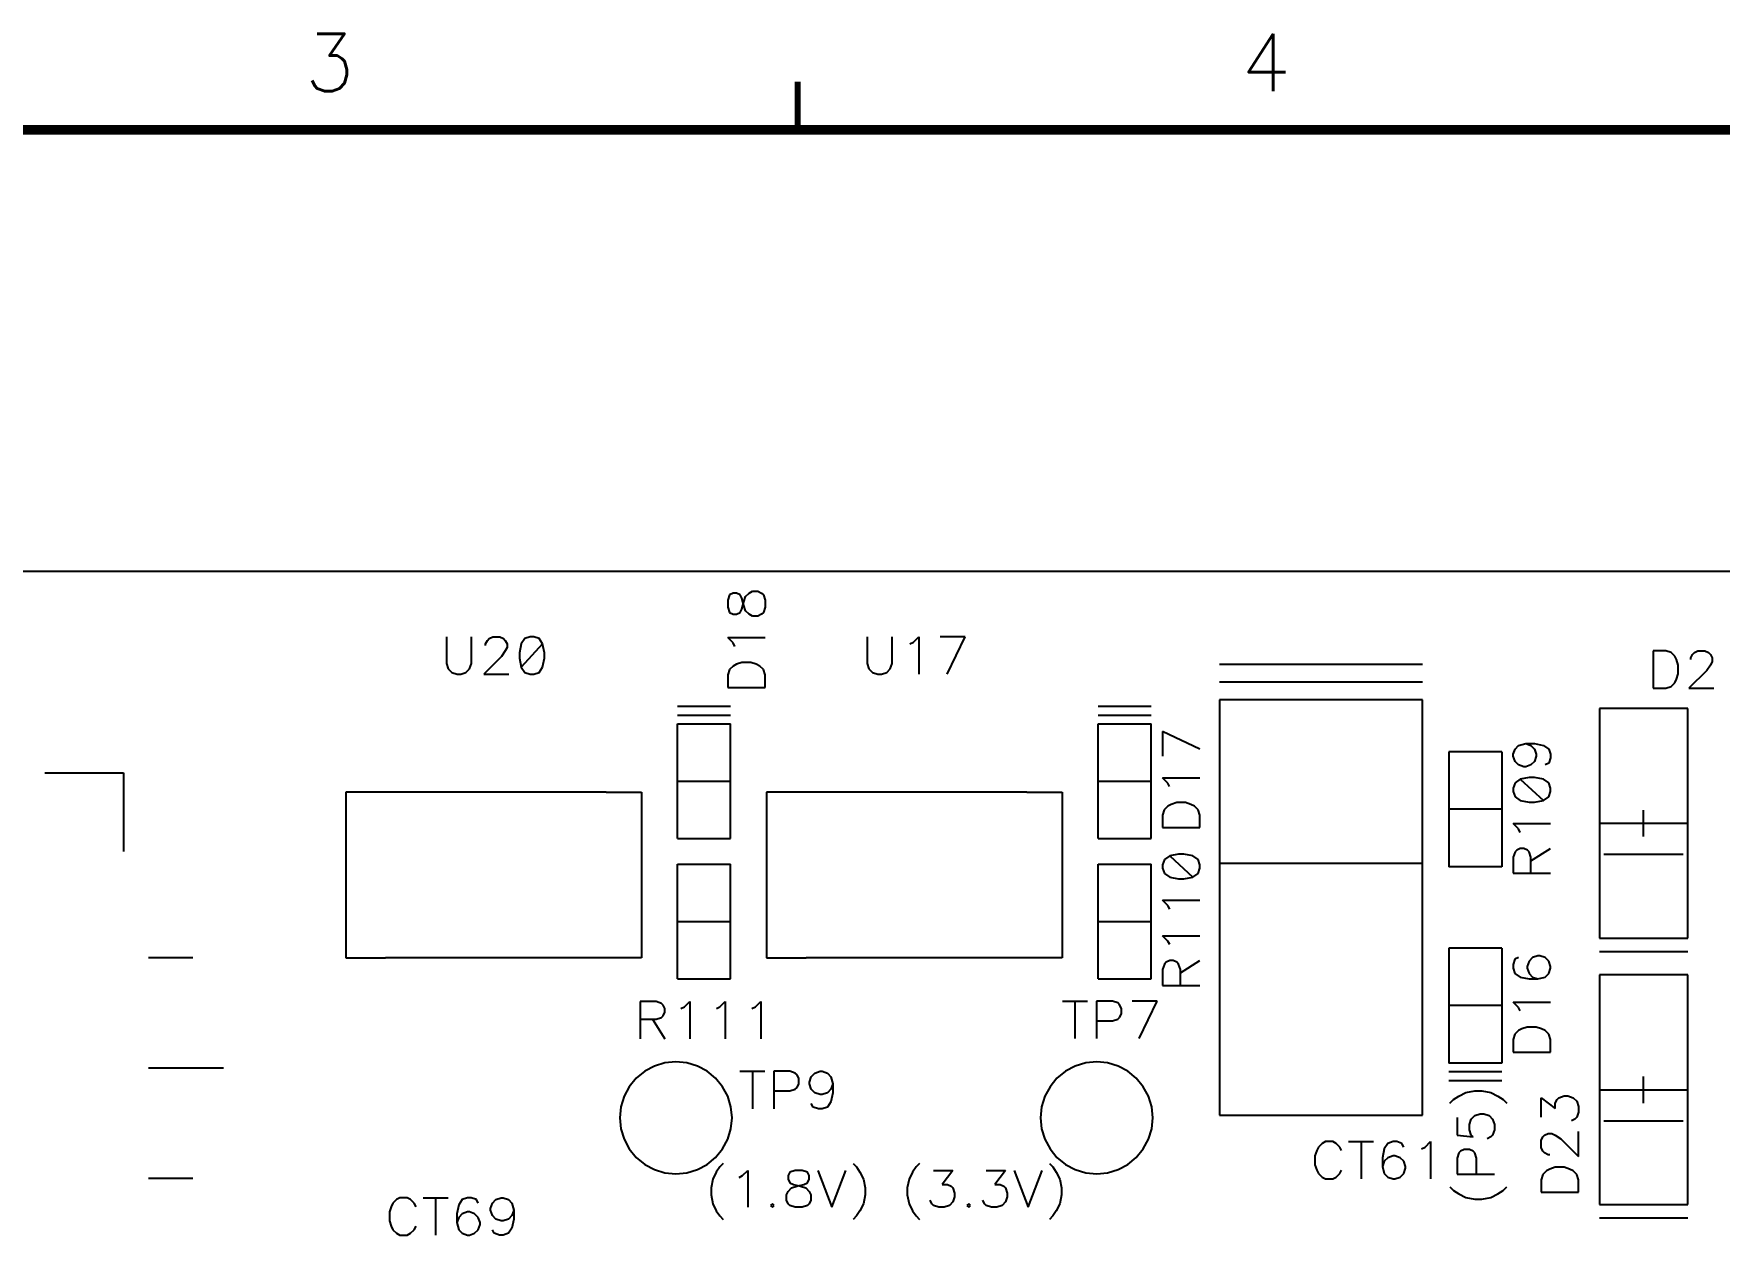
# Model space of a CAD drawing. Extents: x 295 to 953, y 10 to 290.
# Drawn here: x 598.4 to 686.2, y 227.2 to 290 of the extents above; entities that cross this region are included whole.
import ezdxf
from ezdxf.enums import TextEntityAlignment as Align

# ---------------------------------------------------------------- set-up
doc = ezdxf.new("R2010")
doc.units = 0
doc.header["$LTSCALE"] = 5
doc.header["$MEASUREMENT"] = 0
doc.layers.get('0').update_dxf_attribs({"linetype": 'CONTINUOUS', "lineweight": 25})
for name, color, linetype in [('DV-PEI-A6_TSK', 10, 'CONTINUOUS'), ('문자', 4, 'CONTINUOUS'), ('테두리', 3, 'CONTINUOUS')]:
    doc.layers.add(name, color=color, linetype=linetype)
doc.styles.get("Standard").update_dxf_attribs({"font": 'simplex.shx'})

# ---------------------------------------------------------------- blocks, each defined once
blk = doc.blocks.new('C')
at = {"layer": '테두리'}
for points, const_width in [([(161.25, 287.5), (161.25, 285)], 0.3), ([(15, 285), (15, 15), (405, 15), (405, 285), (15, 285)], 0.5)]:
    blk.add_lwpolyline(points, dxfattribs=dict(at, const_width=const_width))
at = {"layer": '문자'}
for s, p in [('3', (136.875, 288.5)), ('4', (185.625, 288.5))]:
    blk.add_text(s, height=3, dxfattribs=at).set_placement(p, align=Align.MIDDLE)

msp = doc.modelspace()

# ---------------------------------------------------------------- linework, layer by layer
at = {"layer": 'DV-PEI-A6_TSK', "color": 7}
for p, q in [((858.075, 262), (515.377, 262)), ((634.676, 260.784), (634.583, 260.504)), ((634.863, 260.872), (634.676, 260.784)), ((635.044, 260.872), (634.863, 260.872)), ((635.231, 260.784), (635.044, 260.872)), ((635.325, 260.598), (635.231, 260.784)), ((635.418, 260.411), (635.512, 260.691)), ((635.512, 260.691), (635.699, 260.872)), ((635.699, 260.872), (635.88, 260.966)), ((635.88, 260.966), (636.16, 260.966)), ((636.16, 260.966), (636.347, 260.872)), ((636.347, 260.872), (636.441, 260.784)), ((636.441, 260.784), (636.534, 260.504)), ((634.583, 260.504), (634.583, 260.13)), ((634.583, 260.13), (634.676, 259.856)), ((634.676, 259.856), (634.863, 259.762)), ((635.044, 259.762), (635.231, 259.856)), ((635.231, 259.856), (635.325, 260.037)), ((635.418, 260.224), (635.325, 260.598)), ((635.325, 260.037), (635.418, 260.411)), ((635.512, 259.949), (635.418, 260.224)), ((635.699, 259.762), (635.512, 259.949)), ((636.441, 259.856), (636.347, 259.762)), ((636.534, 260.13), (636.441, 259.856)), ((636.534, 260.504), (636.534, 260.13)), ((634.863, 259.762), (635.044, 259.762)), ((635.88, 259.669), (635.699, 259.762)), ((636.16, 259.669), (635.88, 259.669)), ((636.347, 259.762), (636.16, 259.669)), ((619.937, 258.594), (619.937, 257.203)), ((621.234, 257.203), (621.234, 258.594)), ((621.976, 258.22), (622.069, 258.407)), ((621.976, 258.132), (621.976, 258.22)), ((622.069, 258.407), (622.163, 258.5)), ((622.163, 258.5), (622.35, 258.594)), ((622.35, 258.594), (622.718, 258.594)), ((622.718, 258.594), (622.905, 258.5)), ((622.905, 258.5), (622.998, 258.407)), ((622.998, 258.407), (623.092, 258.22)), ((623.092, 258.22), (623.092, 258.039)), ((623.834, 258.22), (623.74, 257.758)), ((624.015, 258.5), (623.834, 258.22)), ((624.944, 258.22), (623.834, 257.016)), ((624.295, 258.594), (624.015, 258.5)), ((624.482, 258.594), (624.295, 258.594)), ((624.757, 258.5), (624.482, 258.594)), ((624.944, 258.22), (624.757, 258.5)), ((625.037, 257.758), (624.944, 258.22)), ((634.863, 258.278), (634.583, 258.553)), ((634.583, 258.553), (636.534, 258.553)), ((634.951, 258.091), (634.863, 258.278)), ((641.845, 258.594), (641.845, 257.203)), ((643.141, 257.203), (643.141, 258.594)), ((644.07, 258.22), (644.257, 258.313)), ((644.257, 258.313), (644.532, 258.594)), ((644.532, 258.594), (644.532, 256.643)), ((646.945, 258.594), (645.648, 258.594)), ((646.016, 256.643), (646.945, 258.594)), ((619.937, 257.203), (620.031, 256.923)), ((621.141, 256.923), (621.234, 257.203)), ((622.811, 257.571), (621.882, 256.643)), ((622.998, 257.852), (622.811, 257.571)), ((623.092, 258.039), (622.998, 257.852)), ((623.74, 257.758), (623.74, 257.478)), ((623.74, 257.478), (623.834, 257.016)), ((624.944, 257.016), (625.037, 257.478)), ((625.037, 257.478), (625.037, 257.758)), ((635.325, 257.256), (635.044, 257.162)), ((635.786, 257.256), (635.325, 257.256)), ((636.067, 257.162), (635.786, 257.256)), ((641.845, 257.203), (641.938, 256.923)), ((643.048, 256.923), (643.141, 257.203)), ((682.779, 257.863), (682.779, 255.912)), ((683.434, 257.863), (682.779, 257.863)), ((683.708, 257.77), (683.434, 257.863)), ((683.895, 257.583), (683.708, 257.77)), ((683.989, 257.402), (683.895, 257.583)), ((684.082, 257.122), (683.989, 257.402)), ((684.731, 257.495), (684.824, 257.677)), ((684.731, 257.402), (684.731, 257.495)), ((684.824, 257.677), (684.918, 257.77)), ((684.918, 257.77), (685.105, 257.863)), ((685.105, 257.863), (685.473, 257.863)), ((685.473, 257.863), (685.66, 257.77)), ((685.66, 257.77), (685.753, 257.677)), ((685.753, 257.677), (685.847, 257.495)), ((685.847, 257.309), (685.753, 257.122)), ((685.847, 257.495), (685.847, 257.309)), ((620.031, 256.923), (620.212, 256.736)), ((620.212, 256.736), (620.492, 256.643)), ((620.492, 256.643), (620.679, 256.643)), ((620.679, 256.643), (620.954, 256.736)), ((620.954, 256.736), (621.141, 256.923)), ((621.882, 256.643), (623.179, 256.643)), ((623.834, 257.016), (624.015, 256.736)), ((624.015, 256.736), (624.295, 256.643)), ((624.295, 256.643), (624.482, 256.643)), ((624.482, 256.643), (624.757, 256.736)), ((624.757, 256.736), (624.944, 257.016)), ((634.676, 256.882), (634.583, 256.607)), ((634.583, 256.607), (634.583, 255.953)), ((634.863, 257.069), (634.676, 256.882)), ((635.044, 257.162), (634.863, 257.069)), ((636.254, 257.069), (636.067, 257.162)), ((636.441, 256.882), (636.254, 257.069)), ((636.534, 256.607), (636.441, 256.882)), ((636.534, 255.953), (636.534, 256.607)), ((641.938, 256.923), (642.119, 256.736)), ((642.119, 256.736), (642.4, 256.643)), ((642.4, 256.643), (642.587, 256.643)), ((642.587, 256.643), (642.861, 256.736)), ((642.861, 256.736), (643.048, 256.923)), ((670.768, 257.145), (660.188, 257.145)), ((683.895, 256.193), (683.989, 256.38)), ((683.989, 256.38), (684.082, 256.66)), ((684.082, 256.66), (684.082, 257.122)), ((685.566, 256.841), (684.637, 255.912)), ((685.753, 257.122), (685.566, 256.841)), ((634.583, 255.953), (636.534, 255.953)), ((670.768, 256.222), (660.188, 256.222)), ((682.779, 255.912), (683.434, 255.912)), ((683.434, 255.912), (683.708, 256.006)), ((683.708, 256.006), (683.895, 256.193)), ((684.637, 255.912), (685.94, 255.912)), ((631.966, 254.978), (634.729, 254.978)), ((653.873, 254.978), (656.637, 254.978)), ((660.188, 255.305), (660.188, 233.683)), ((670.768, 255.305), (660.188, 255.305)), ((670.768, 233.683), (670.768, 255.305)), ((679.975, 254.855), (679.975, 242.896)), ((684.573, 254.855), (679.975, 254.855)), ((684.573, 242.896), (684.573, 254.855)), ((631.966, 254.516), (634.729, 254.516)), ((631.966, 248.078), (631.966, 254.055)), ((631.966, 254.055), (634.729, 254.055)), ((634.729, 248.078), (634.729, 254.055)), ((653.873, 254.516), (656.637, 254.516)), ((653.873, 248.078), (653.873, 254.055)), ((653.873, 254.055), (656.637, 254.055)), ((656.637, 248.078), (656.637, 254.055)), ((659.172, 252.734), (657.221, 253.663)), ((657.221, 253.663), (657.221, 252.366)), ((675.582, 252.746), (675.763, 252.933)), ((675.763, 252.933), (676.137, 253.026)), ((676.137, 253.026), (676.412, 252.933)), ((676.137, 253.026), (676.599, 253.026)), ((676.412, 252.933), (676.599, 252.746)), ((676.599, 253.026), (677.06, 252.933)), ((677.06, 252.933), (677.335, 252.746)), ((672.13, 252.594), (672.13, 246.618)), ((674.893, 252.594), (672.13, 252.594)), ((674.893, 252.594), (674.893, 246.618)), ((675.489, 252.471), (675.582, 252.746)), ((675.489, 252.378), (675.489, 252.471)), ((675.582, 252.103), (675.489, 252.378)), ((675.763, 251.916), (675.582, 252.103)), ((676.044, 251.823), (675.763, 251.916)), ((676.412, 251.916), (676.137, 251.823)), ((676.599, 252.103), (676.412, 251.916)), ((676.599, 252.746), (676.686, 252.471)), ((676.686, 252.378), (676.599, 252.103)), ((676.686, 252.471), (676.686, 252.378)), ((677.335, 252.01), (677.154, 251.916)), ((677.335, 252.746), (677.428, 252.471)), ((677.428, 252.284), (677.335, 252.01)), ((677.428, 252.471), (677.428, 252.284)), ((599.029, 251.507), (603.118, 251.507)), ((603.118, 251.507), (603.118, 247.418)), ((631.966, 251.069), (634.729, 251.069)), ((653.873, 251.069), (656.637, 251.069)), ((657.501, 250.976), (657.221, 251.25)), ((657.221, 251.25), (659.172, 251.25)), ((675.857, 251.174), (675.582, 250.993)), ((676.318, 251.268), (675.857, 251.174)), ((675.857, 251.174), (677.06, 250.07)), ((676.137, 251.823), (676.044, 251.823)), ((676.599, 251.268), (676.318, 251.268)), ((677.06, 251.174), (676.599, 251.268)), ((677.335, 250.993), (677.06, 251.174)), ((628.256, 250.497), (614.691, 250.497)), ((614.691, 250.497), (614.691, 241.874)), ((628.256, 250.497), (630.096, 250.497)), ((630.096, 250.497), (630.096, 241.874)), ((650.164, 250.497), (636.598, 250.497)), ((636.598, 250.497), (636.598, 241.874)), ((650.164, 250.497), (652.004, 250.497)), ((652.004, 250.497), (652.004, 241.874)), ((657.589, 250.789), (657.501, 250.976)), ((675.582, 250.993), (675.489, 250.713)), ((675.489, 250.713), (675.489, 250.532)), ((675.489, 250.532), (675.582, 250.251)), ((675.582, 250.251), (675.857, 250.07)), ((677.06, 250.07), (677.335, 250.251)), ((677.428, 250.713), (677.335, 250.993)), ((677.335, 250.251), (677.428, 250.532)), ((677.428, 250.532), (677.428, 250.713)), ((657.314, 249.58), (657.221, 249.305)), ((657.221, 249.305), (657.221, 248.651)), ((657.501, 249.766), (657.314, 249.58)), ((657.682, 249.86), (657.501, 249.766)), ((657.963, 249.953), (657.682, 249.86)), ((658.424, 249.953), (657.963, 249.953)), ((658.705, 249.86), (658.424, 249.953)), ((658.892, 249.766), (658.705, 249.86)), ((659.078, 249.58), (658.892, 249.766)), ((659.172, 249.305), (659.078, 249.58)), ((659.172, 248.651), (659.172, 249.305)), ((674.893, 249.609), (672.13, 249.609)), ((675.857, 250.07), (676.318, 249.977)), ((676.318, 249.977), (676.599, 249.977)), ((676.599, 249.977), (677.06, 250.07)), ((682.277, 248.183), (682.277, 249.568)), ((657.221, 248.651), (659.172, 248.651)), ((675.763, 248.586), (675.489, 248.867)), ((675.489, 248.867), (677.428, 248.867)), ((675.857, 248.405), (675.763, 248.586)), ((679.975, 248.879), (684.573, 248.879)), ((631.966, 248.078), (634.729, 248.078)), ((653.873, 248.078), (656.637, 248.078)), ((675.857, 247.57), (675.67, 247.482)), ((676.044, 247.57), (675.857, 247.57)), ((676.225, 247.482), (676.044, 247.57)), ((676.412, 246.927), (677.428, 247.57)), ((631.966, 240.776), (631.966, 246.752)), ((631.966, 246.752), (634.729, 246.752)), ((634.729, 240.776), (634.729, 246.752)), ((653.873, 240.776), (653.873, 246.752)), ((653.873, 246.752), (656.637, 246.752)), ((656.637, 240.776), (656.637, 246.752)), ((657.326, 246.997), (657.232, 246.723)), ((657.232, 246.723), (657.232, 246.536)), ((657.6, 247.184), (657.326, 246.997)), ((658.062, 247.278), (657.6, 247.184)), ((657.6, 247.184), (658.804, 246.074)), ((658.342, 247.278), (658.062, 247.278)), ((658.804, 247.184), (658.342, 247.278)), ((659.078, 246.997), (658.804, 247.184)), ((659.172, 246.723), (659.078, 246.997)), ((659.172, 246.536), (659.172, 246.723)), ((670.768, 246.793), (660.188, 246.793)), ((675.582, 247.389), (675.489, 247.108)), ((675.489, 247.108), (675.489, 246.279)), ((675.67, 247.482), (675.582, 247.389)), ((676.318, 247.389), (676.225, 247.482)), ((676.412, 247.108), (676.318, 247.389)), ((676.412, 246.279), (676.412, 247.108)), ((680.203, 247.266), (684.345, 247.266)), ((657.232, 246.536), (657.326, 246.261)), ((657.326, 246.261), (657.6, 246.074)), ((657.6, 246.074), (658.062, 245.981)), ((658.062, 245.981), (658.342, 245.981)), ((658.342, 245.981), (658.804, 246.074)), ((658.804, 246.074), (659.078, 246.261)), ((659.078, 246.261), (659.172, 246.536)), ((674.893, 246.618), (672.13, 246.618)), ((675.489, 246.279), (677.428, 246.279)), ((657.507, 244.596), (657.232, 244.871)), ((657.232, 244.871), (659.172, 244.871)), ((657.6, 244.409), (657.507, 244.596)), ((631.966, 243.767), (634.729, 243.767)), ((653.873, 243.767), (656.637, 243.767)), ((657.507, 242.744), (657.232, 243.025)), ((657.232, 243.025), (659.172, 243.025)), ((657.6, 242.563), (657.507, 242.744)), ((672.13, 242.371), (672.13, 236.394)), ((674.893, 242.371), (672.13, 242.371)), ((674.893, 242.371), (674.893, 236.394)), ((679.975, 242.896), (684.573, 242.896)), ((604.427, 241.891), (606.728, 241.891)), ((614.691, 241.874), (616.759, 241.874)), ((630.096, 241.874), (616.759, 241.874)), ((636.598, 241.874), (638.667, 241.874)), ((652.004, 241.874), (638.667, 241.874)), ((657.326, 241.547), (657.232, 241.266)), ((657.414, 241.64), (657.326, 241.547)), ((657.6, 241.728), (657.414, 241.64)), ((657.787, 241.728), (657.6, 241.728)), ((657.968, 241.64), (657.787, 241.728)), ((658.062, 241.547), (657.968, 241.64)), ((658.155, 241.266), (658.062, 241.547)), ((658.155, 241.085), (659.172, 241.728)), ((675.57, 241.798), (675.477, 241.518)), ((675.477, 241.518), (675.477, 241.331)), ((675.757, 241.886), (675.57, 241.798)), ((676.312, 241.705), (676.219, 241.424)), ((676.219, 241.424), (676.219, 241.331)), ((676.499, 241.886), (676.312, 241.705)), ((676.774, 241.979), (676.499, 241.886)), ((676.867, 241.979), (676.774, 241.979)), ((677.148, 241.886), (676.867, 241.979)), ((677.335, 241.705), (677.148, 241.886)), ((677.428, 241.424), (677.335, 241.705)), ((677.428, 241.331), (677.428, 241.424)), ((679.975, 242.207), (684.573, 242.207)), ((631.966, 240.776), (634.729, 240.776)), ((653.873, 240.776), (656.637, 240.776)), ((657.232, 241.266), (657.232, 240.437)), ((658.155, 240.437), (658.155, 241.266)), ((675.477, 241.331), (675.57, 241.05)), ((675.57, 241.05), (675.845, 240.869)), ((675.845, 240.869), (676.312, 240.776)), ((676.219, 241.331), (676.312, 241.05)), ((676.312, 241.05), (676.499, 240.869)), ((676.312, 240.776), (676.774, 240.776)), ((676.499, 240.869), (676.774, 240.776)), ((676.774, 240.776), (677.148, 240.869)), ((677.148, 240.869), (677.335, 241.05)), ((677.335, 241.05), (677.428, 241.331)), ((679.975, 240.98), (679.975, 229.022)), ((684.573, 240.98), (679.975, 240.98)), ((684.573, 229.022), (684.573, 240.98)), ((657.232, 240.437), (659.172, 240.437)), ((630.85, 239.596), (630.02, 239.596)), ((630.02, 239.596), (630.02, 237.656)), ((631.13, 239.502), (630.85, 239.596)), ((630.85, 238.673), (631.13, 238.766)), ((631.224, 239.414), (631.13, 239.502)), ((631.13, 238.766), (631.224, 238.859)), ((631.311, 239.228), (631.224, 239.414)), ((631.224, 238.859), (631.311, 239.041)), ((631.311, 239.041), (631.311, 239.228)), ((632.147, 239.228), (632.328, 239.321)), ((632.328, 239.321), (632.608, 239.596)), ((632.608, 239.596), (632.608, 237.656)), ((633.993, 239.228), (634.18, 239.321)), ((634.18, 239.321), (634.454, 239.596)), ((634.454, 239.596), (634.454, 237.656)), ((635.845, 239.228), (636.026, 239.321)), ((636.026, 239.321), (636.306, 239.596)), ((636.306, 239.596), (636.306, 237.656)), ((652.015, 239.613), (653.318, 239.613)), ((652.664, 239.613), (652.664, 237.662)), ((654.615, 239.613), (653.78, 239.613)), ((653.78, 239.613), (653.78, 237.662)), ((654.896, 239.52), (654.615, 239.613)), ((654.989, 239.426), (654.896, 239.52)), ((654.896, 238.684), (654.989, 238.772)), ((655.083, 239.239), (654.989, 239.426)), ((654.989, 238.772), (655.083, 238.959)), ((655.083, 238.959), (655.083, 239.239)), ((656.94, 239.613), (655.638, 239.613)), ((656.011, 237.662), (656.94, 239.613)), ((674.893, 239.385), (672.13, 239.385)), ((675.757, 239.292), (675.477, 239.566)), ((675.477, 239.566), (677.428, 239.566)), ((675.845, 239.105), (675.757, 239.292)), ((630.02, 238.673), (630.85, 238.673)), ((630.669, 238.673), (631.311, 237.656)), ((653.78, 238.591), (654.615, 238.591)), ((654.615, 238.591), (654.896, 238.684)), ((675.57, 237.896), (675.477, 237.621)), ((675.757, 238.082), (675.57, 237.896)), ((675.938, 238.176), (675.757, 238.082)), ((676.219, 238.269), (675.938, 238.176)), ((676.68, 238.269), (676.219, 238.269)), ((676.961, 238.176), (676.68, 238.269)), ((677.148, 238.082), (676.961, 238.176)), ((677.335, 237.896), (677.148, 238.082)), ((677.428, 237.621), (677.335, 237.896)), ((675.477, 237.621), (675.477, 236.967)), ((677.428, 236.967), (677.428, 237.621)), ((604.427, 236.143), (608.335, 236.143)), ((630.768, 236.236), (630.266, 235.968)), ((631.317, 236.406), (630.768, 236.236)), ((631.89, 236.464), (631.317, 236.406)), ((632.456, 236.406), (631.89, 236.464)), ((633.006, 236.236), (632.456, 236.406)), ((633.508, 235.968), (633.006, 236.236)), ((652.676, 236.236), (652.173, 235.968)), ((653.225, 236.406), (652.676, 236.236)), ((653.797, 236.464), (653.225, 236.406)), ((654.364, 236.406), (653.797, 236.464)), ((654.913, 236.236), (654.364, 236.406)), ((655.416, 235.968), (654.913, 236.236)), ((674.893, 236.394), (672.13, 236.394)), ((675.477, 236.967), (677.428, 236.967)), ((629.822, 235.605), (629.46, 235.161)), ((630.266, 235.968), (629.822, 235.605)), ((633.952, 235.605), (633.508, 235.968)), ((634.314, 235.161), (633.952, 235.605)), ((635.22, 235.962), (636.523, 235.962)), ((635.868, 235.962), (635.868, 234.011)), ((637.819, 235.962), (636.984, 235.962)), ((636.984, 235.962), (636.984, 234.011)), ((638.1, 235.868), (637.819, 235.962)), ((638.193, 235.775), (638.1, 235.868)), ((638.287, 235.588), (638.193, 235.775)), ((638.193, 235.121), (638.287, 235.308)), ((638.287, 235.308), (638.287, 235.588)), ((638.842, 235.401), (638.935, 235.681)), ((638.842, 235.308), (638.842, 235.401)), ((638.935, 235.033), (638.842, 235.308)), ((638.935, 235.681), (639.122, 235.868)), ((639.122, 235.868), (639.403, 235.962)), ((639.403, 235.962), (639.496, 235.962)), ((639.496, 235.962), (639.771, 235.868)), ((639.771, 235.868), (639.958, 235.681)), ((639.958, 235.681), (640.051, 235.308)), ((640.051, 235.308), (639.958, 235.033)), ((640.051, 235.308), (640.051, 234.846)), ((651.729, 235.605), (651.367, 235.161)), ((652.173, 235.968), (651.729, 235.605)), ((655.86, 235.605), (655.416, 235.968)), ((656.222, 235.161), (655.86, 235.605)), ((674.893, 235.933), (672.13, 235.933)), ((674.893, 235.471), (672.13, 235.471)), ((682.277, 234.309), (682.277, 235.693)), ((629.191, 234.659), (629.021, 234.11)), ((629.46, 235.161), (629.191, 234.659)), ((634.583, 234.659), (634.314, 235.161)), ((634.752, 234.11), (634.583, 234.659)), ((636.984, 234.939), (637.819, 234.939)), ((637.819, 234.939), (638.1, 235.033)), ((638.1, 235.033), (638.193, 235.121)), ((639.122, 234.846), (638.935, 235.033)), ((639.403, 234.753), (639.122, 234.846)), ((639.496, 234.753), (639.403, 234.753)), ((639.771, 234.846), (639.496, 234.753)), ((639.958, 235.033), (639.771, 234.846)), ((639.958, 234.379), (639.771, 234.098)), ((640.051, 234.846), (639.958, 234.379)), ((651.098, 234.659), (650.929, 234.11)), ((651.367, 235.161), (651.098, 234.659)), ((656.49, 234.659), (656.222, 235.161)), ((656.66, 234.11), (656.49, 234.659)), ((672.188, 234.303), (672.375, 234.49)), ((672.375, 234.49), (672.655, 234.671)), ((672.655, 234.671), (673.023, 234.858)), ((673.023, 234.858), (673.485, 234.951)), ((673.485, 234.951), (673.859, 234.951)), ((673.859, 234.951), (674.32, 234.858)), ((674.32, 234.858), (674.688, 234.671)), ((674.688, 234.671), (674.969, 234.49)), ((674.969, 234.49), (675.156, 234.303)), ((676.937, 233.567), (676.937, 234.583)), ((676.937, 234.583), (677.679, 234.028)), ((677.679, 234.309), (677.773, 234.495)), ((677.773, 234.495), (677.866, 234.583)), ((677.866, 234.583), (678.141, 234.677)), ((678.141, 234.677), (678.328, 234.677)), ((678.328, 234.677), (678.608, 234.583)), ((678.608, 234.583), (678.795, 234.402)), ((678.795, 234.402), (678.889, 234.122)), ((679.975, 235.004), (684.573, 235.004)), ((629.021, 234.11), (628.969, 233.543)), ((628.969, 233.543), (629.021, 232.971)), ((634.811, 233.543), (634.752, 234.11)), ((634.752, 232.971), (634.811, 233.543)), ((639.029, 234.098), (638.935, 234.285)), ((639.309, 234.011), (639.029, 234.098)), ((639.496, 234.011), (639.309, 234.011)), ((639.771, 234.098), (639.496, 234.011)), ((650.929, 234.11), (650.876, 233.543)), ((650.876, 233.543), (650.929, 232.971)), ((656.718, 233.543), (656.66, 234.11)), ((656.66, 232.971), (656.718, 233.543)), ((660.188, 233.683), (670.768, 233.683)), ((672.562, 233.561), (672.562, 232.638)), ((673.304, 233.467), (673.485, 233.654)), ((673.485, 233.654), (673.765, 233.748)), ((673.765, 233.748), (673.952, 233.748)), ((673.952, 233.748), (674.227, 233.654)), ((674.227, 233.654), (674.414, 233.467)), ((677.679, 234.028), (677.679, 234.309)), ((678.795, 233.567), (678.702, 233.473)), ((678.889, 233.841), (678.795, 233.567)), ((678.889, 234.122), (678.889, 233.841)), ((629.021, 232.971), (629.191, 232.422)), ((634.583, 232.422), (634.752, 232.971)), ((650.929, 232.971), (651.098, 232.422)), ((656.49, 232.422), (656.66, 232.971)), ((672.562, 232.638), (673.397, 232.544)), ((673.21, 233.193), (673.304, 233.467)), ((673.21, 232.912), (673.21, 233.193)), ((673.304, 232.638), (673.21, 232.912)), ((673.397, 232.544), (673.304, 232.638)), ((674.414, 232.638), (674.32, 232.544)), ((674.414, 233.467), (674.507, 233.193)), ((674.507, 232.912), (674.414, 232.638)), ((674.507, 233.193), (674.507, 232.912)), ((677.031, 232.544), (677.124, 232.638)), ((677.124, 232.638), (677.306, 232.731)), ((677.306, 232.731), (677.492, 232.731)), ((677.492, 232.731), (677.679, 232.638)), ((677.679, 232.638), (677.96, 232.451)), ((678.702, 233.473), (678.515, 233.38)), ((678.889, 231.522), (678.889, 232.825)), ((680.203, 233.391), (684.345, 233.391)), ((629.191, 232.422), (629.46, 231.919)), ((629.46, 231.919), (629.822, 231.475)), ((633.952, 231.475), (634.314, 231.919)), ((634.314, 231.919), (634.583, 232.422)), ((651.098, 232.422), (651.367, 231.919)), ((651.367, 231.919), (651.729, 231.475)), ((655.86, 231.475), (656.222, 231.919)), ((656.222, 231.919), (656.49, 232.422)), ((665.253, 231.832), (665.16, 231.557)), ((665.347, 232.018), (665.253, 231.832)), ((665.534, 232.205), (665.347, 232.018)), ((665.715, 232.299), (665.534, 232.205)), ((666.089, 232.299), (665.715, 232.299)), ((666.27, 232.205), (666.089, 232.299)), ((666.457, 232.018), (666.27, 232.205)), ((666.55, 231.832), (666.457, 232.018)), ((666.918, 232.299), (668.215, 232.299)), ((667.567, 232.299), (667.567, 230.354)), ((668.77, 231.925), (668.677, 231.463)), ((668.951, 232.205), (668.77, 231.925)), ((669.232, 232.299), (668.951, 232.205)), ((669.419, 232.299), (669.232, 232.299)), ((669.693, 232.205), (669.419, 232.299)), ((669.787, 232.018), (669.693, 232.205)), ((670.71, 231.925), (670.897, 232.018)), ((670.897, 232.018), (671.171, 232.299)), ((671.171, 232.299), (671.171, 230.354)), ((672.749, 231.802), (672.655, 231.709)), ((672.93, 231.896), (672.749, 231.802)), ((673.21, 231.896), (672.93, 231.896)), ((673.397, 231.802), (673.21, 231.896)), ((673.485, 231.709), (673.397, 231.802)), ((674.32, 232.544), (674.133, 232.451)), ((676.937, 232.357), (677.031, 232.544)), ((676.937, 231.989), (676.937, 232.357)), ((677.031, 231.802), (676.937, 231.989)), ((677.124, 231.709), (677.031, 231.802)), ((677.96, 232.451), (678.889, 231.522)), ((629.822, 231.475), (630.266, 231.113)), ((630.266, 231.113), (630.768, 230.844)), ((630.768, 230.844), (631.317, 230.675)), ((632.456, 230.675), (633.006, 230.844)), ((633.006, 230.844), (633.508, 231.113)), ((633.508, 231.113), (633.952, 231.475)), ((634.168, 230.984), (633.987, 230.71)), ((634.349, 231.166), (634.168, 230.984)), ((641.108, 231.166), (641.29, 230.984)), ((641.29, 230.984), (641.471, 230.71)), ((644.392, 230.984), (644.211, 230.71)), ((644.573, 231.166), (644.392, 230.984)), ((651.332, 231.166), (651.513, 230.984)), ((651.513, 230.984), (651.694, 230.71)), ((651.729, 231.475), (652.173, 231.113)), ((652.173, 231.113), (652.676, 230.844)), ((652.676, 230.844), (653.225, 230.675)), ((654.364, 230.675), (654.913, 230.844)), ((654.913, 230.844), (655.416, 231.113)), ((655.416, 231.113), (655.86, 231.475)), ((665.16, 231.557), (665.16, 231.095)), ((665.16, 231.095), (665.253, 230.815)), ((668.677, 231.463), (668.677, 231.002)), ((668.77, 231.277), (668.677, 231.002)), ((668.677, 231.002), (668.77, 230.634)), ((668.951, 231.463), (668.77, 231.277)), ((669.232, 231.557), (668.951, 231.463)), ((669.325, 231.557), (669.232, 231.557)), ((669.6, 231.463), (669.325, 231.557)), ((669.787, 231.277), (669.6, 231.463)), ((669.88, 231.002), (669.787, 231.277)), ((669.787, 230.634), (669.88, 230.909)), ((669.88, 230.909), (669.88, 231.002)), ((672.655, 231.709), (672.562, 231.434)), ((672.562, 231.434), (672.562, 230.599)), ((673.578, 231.434), (673.485, 231.709)), ((673.578, 230.599), (673.578, 231.434)), ((677.306, 231.615), (677.124, 231.709)), ((677.399, 230.873), (677.218, 230.78)), ((677.399, 231.615), (677.306, 231.615)), ((677.679, 230.967), (677.399, 230.873)), ((678.141, 230.967), (677.679, 230.967)), ((678.421, 230.873), (678.141, 230.967)), ((678.608, 230.78), (678.421, 230.873)), ((604.427, 230.389), (606.728, 230.389)), ((631.317, 230.675), (631.89, 230.622)), ((631.89, 230.622), (632.456, 230.675)), ((633.806, 230.348), (633.713, 229.892)), ((633.987, 230.71), (633.806, 230.348)), ((635.173, 230.435), (635.354, 230.529)), ((635.354, 230.529), (635.629, 230.803)), ((635.629, 230.803), (635.629, 228.887)), ((637.819, 230.71), (637.732, 230.529)), ((637.732, 230.529), (637.732, 230.348)), ((637.732, 230.348), (637.819, 230.161)), ((638.094, 230.803), (637.819, 230.71)), ((637.819, 230.161), (638.001, 230.073)), ((637.913, 229.892), (638.187, 229.98)), ((638.001, 230.073), (638.369, 229.98)), ((638.462, 230.803), (638.094, 230.803)), ((638.187, 229.98), (638.55, 230.073)), ((638.369, 229.98), (638.643, 229.892)), ((638.731, 230.71), (638.462, 230.803)), ((638.55, 230.073), (638.731, 230.161)), ((638.824, 230.529), (638.731, 230.71)), ((638.731, 230.161), (638.824, 230.348)), ((638.824, 230.348), (638.824, 230.529)), ((639.28, 230.803), (640.01, 228.887)), ((640.01, 228.887), (640.74, 230.803)), ((641.471, 230.71), (641.652, 230.348)), ((641.652, 230.348), (641.745, 229.892)), ((644.029, 230.348), (643.936, 229.892)), ((644.211, 230.71), (644.029, 230.348)), ((645.303, 230.803), (646.308, 230.803)), ((646.308, 230.803), (645.759, 230.073)), ((645.759, 230.073), (646.033, 230.073)), ((646.033, 230.073), (646.22, 229.98)), ((646.22, 229.98), (646.308, 229.892)), ((648.043, 230.803), (649.048, 230.803)), ((649.048, 230.803), (648.499, 230.073)), ((648.499, 230.073), (648.773, 230.073)), ((648.773, 230.073), (648.954, 229.98)), ((648.954, 229.98), (649.048, 229.892)), ((649.503, 230.803), (650.234, 228.887)), ((650.234, 228.887), (650.964, 230.803)), ((651.694, 230.71), (651.875, 230.348)), ((651.875, 230.348), (651.969, 229.892)), ((653.225, 230.675), (653.797, 230.622)), ((653.797, 230.622), (654.364, 230.675)), ((665.253, 230.815), (665.347, 230.634)), ((665.347, 230.634), (665.534, 230.447)), ((665.534, 230.447), (665.715, 230.354)), ((665.715, 230.354), (666.089, 230.354)), ((666.089, 230.354), (666.27, 230.447)), ((666.27, 230.447), (666.457, 230.634)), ((666.457, 230.634), (666.55, 230.815)), ((668.77, 230.634), (668.951, 230.447)), ((668.951, 230.447), (669.232, 230.354)), ((669.232, 230.354), (669.325, 230.354)), ((669.325, 230.354), (669.6, 230.447)), ((669.6, 230.447), (669.787, 230.634)), ((672.562, 230.599), (674.507, 230.599)), ((677.031, 230.593), (676.937, 230.318)), ((676.937, 230.318), (676.937, 229.664)), ((677.218, 230.78), (677.031, 230.593)), ((678.795, 230.593), (678.608, 230.78)), ((678.889, 230.318), (678.795, 230.593)), ((678.889, 229.664), (678.889, 230.318)), ((617.15, 229.097), (617.057, 228.911)), ((617.337, 229.284), (617.15, 229.097)), ((617.518, 229.378), (617.337, 229.284)), ((617.892, 229.378), (617.518, 229.378)), ((618.073, 229.284), (617.892, 229.378)), ((618.26, 229.097), (618.073, 229.284)), ((618.354, 228.911), (618.26, 229.097)), ((618.722, 229.378), (620.019, 229.378)), ((619.37, 229.378), (619.37, 227.433)), ((620.755, 229.284), (620.574, 229.004)), ((621.035, 229.378), (620.755, 229.284)), ((621.222, 229.378), (621.035, 229.378)), ((621.497, 229.284), (621.222, 229.378)), ((621.59, 229.097), (621.497, 229.284)), ((622.239, 228.823), (622.332, 229.097)), ((622.332, 229.097), (622.513, 229.284)), ((622.513, 229.284), (622.794, 229.378)), ((622.794, 229.378), (622.887, 229.378)), ((622.887, 229.378), (623.162, 229.284)), ((623.162, 229.284), (623.349, 229.097)), ((623.349, 229.097), (623.442, 228.729)), ((633.713, 229.892), (633.713, 229.524)), ((633.713, 229.524), (633.806, 229.068)), ((637.638, 229.524), (637.732, 229.705)), ((637.638, 229.249), (637.638, 229.524)), ((637.732, 229.068), (637.638, 229.249)), ((637.732, 229.705), (637.913, 229.892)), ((638.643, 229.892), (638.824, 229.705)), ((638.824, 229.705), (638.918, 229.524)), ((638.918, 229.249), (638.824, 229.068)), ((638.918, 229.524), (638.918, 229.249)), ((641.745, 229.524), (641.652, 229.068)), ((641.745, 229.892), (641.745, 229.524)), ((643.936, 229.892), (643.936, 229.524)), ((643.936, 229.524), (644.029, 229.068)), ((645.215, 229.068), (645.122, 229.249)), ((646.308, 229.162), (646.127, 228.975)), ((646.308, 229.892), (646.401, 229.617)), ((646.401, 229.43), (646.308, 229.162)), ((646.401, 229.617), (646.401, 229.43)), ((647.955, 229.068), (647.862, 229.249)), ((649.048, 229.162), (648.867, 228.975)), ((649.048, 229.892), (649.141, 229.617)), ((649.141, 229.43), (649.048, 229.162)), ((649.141, 229.617), (649.141, 229.43)), ((651.969, 229.524), (651.875, 229.068)), ((651.969, 229.892), (651.969, 229.524)), ((672.188, 229.95), (672.375, 229.763)), ((672.375, 229.763), (672.655, 229.577)), ((672.655, 229.577), (673.023, 229.395)), ((673.023, 229.395), (673.485, 229.302)), ((673.485, 229.302), (673.859, 229.302)), ((673.859, 229.302), (674.32, 229.395)), ((674.32, 229.395), (674.688, 229.577)), ((674.688, 229.577), (674.969, 229.763)), ((674.969, 229.763), (675.156, 229.95)), ((676.937, 229.664), (678.889, 229.664)), ((617.057, 228.911), (616.963, 228.636)), ((616.963, 228.636), (616.963, 228.174)), ((620.574, 229.004), (620.48, 228.542)), ((620.48, 228.542), (620.48, 228.081)), ((620.574, 228.356), (620.48, 228.081)), ((620.755, 228.542), (620.574, 228.356)), ((621.035, 228.636), (620.755, 228.542)), ((621.129, 228.636), (621.035, 228.636)), ((621.403, 228.542), (621.129, 228.636)), ((621.59, 228.356), (621.403, 228.542)), ((621.684, 228.081), (621.59, 228.356)), ((622.239, 228.729), (622.239, 228.823)), ((622.332, 228.449), (622.239, 228.729)), ((622.513, 228.268), (622.332, 228.449)), ((622.794, 228.174), (622.513, 228.268)), ((623.162, 228.268), (622.887, 228.174)), ((623.349, 228.449), (623.162, 228.268)), ((623.442, 228.729), (623.349, 228.449)), ((623.442, 228.268), (623.349, 227.801)), ((623.442, 228.729), (623.442, 228.268)), ((633.806, 229.068), (633.987, 228.7)), ((633.987, 228.7), (634.168, 228.432)), ((634.168, 228.432), (634.349, 228.245)), ((636.908, 229.068), (636.815, 228.975)), ((636.815, 228.975), (636.908, 228.887)), ((636.996, 228.975), (636.908, 229.068)), ((636.908, 228.887), (636.996, 228.975)), ((637.819, 228.975), (637.732, 229.068)), ((638.094, 228.887), (637.819, 228.975)), ((638.462, 228.887), (638.094, 228.887)), ((638.731, 228.975), (638.462, 228.887)), ((638.824, 229.068), (638.731, 228.975)), ((641.29, 228.432), (641.108, 228.245)), ((641.471, 228.7), (641.29, 228.432)), ((641.652, 229.068), (641.471, 228.7)), ((644.029, 229.068), (644.211, 228.7)), ((644.211, 228.7), (644.392, 228.432)), ((644.392, 228.432), (644.573, 228.245)), ((645.303, 228.975), (645.215, 229.068)), ((645.578, 228.887), (645.303, 228.975)), ((645.852, 228.887), (645.578, 228.887)), ((646.127, 228.975), (645.852, 228.887)), ((647.132, 229.068), (647.038, 228.975)), ((647.038, 228.975), (647.132, 228.887)), ((647.219, 228.975), (647.132, 229.068)), ((647.132, 228.887), (647.219, 228.975)), ((648.043, 228.975), (647.955, 229.068)), ((648.318, 228.887), (648.043, 228.975)), ((648.592, 228.887), (648.318, 228.887)), ((648.867, 228.975), (648.592, 228.887)), ((651.513, 228.432), (651.332, 228.245)), ((651.694, 228.7), (651.513, 228.432)), ((651.875, 229.068), (651.694, 228.7)), ((679.975, 229.022), (684.573, 229.022)), ((679.975, 228.332), (684.573, 228.332)), ((616.963, 228.174), (617.057, 227.894)), ((617.057, 227.894), (617.15, 227.713)), ((617.15, 227.713), (617.337, 227.526)), ((617.337, 227.526), (617.518, 227.433)), ((617.518, 227.433), (617.892, 227.433)), ((617.892, 227.433), (618.073, 227.526)), ((618.073, 227.526), (618.26, 227.713)), ((618.26, 227.713), (618.354, 227.894)), ((620.48, 228.081), (620.574, 227.713)), ((620.574, 227.713), (620.755, 227.526)), ((620.755, 227.526), (621.035, 227.433)), ((621.035, 227.433), (621.129, 227.433)), ((621.129, 227.433), (621.403, 227.526)), ((621.403, 227.526), (621.59, 227.713)), ((621.59, 227.713), (621.684, 227.988)), ((621.684, 227.988), (621.684, 228.081)), ((622.42, 227.526), (622.332, 227.713)), ((622.7, 227.433), (622.42, 227.526)), ((622.887, 227.433), (622.7, 227.433)), ((622.887, 228.174), (622.794, 228.174)), ((623.162, 227.526), (622.887, 227.433)), ((623.349, 227.801), (623.162, 227.526))]:
    msp.add_line(p, q, dxfattribs=at)

# ---------------------------------------------------------------- block references
msp.add_blockref('C', (476.978, 0))

doc.saveas('drawing.dxf')
